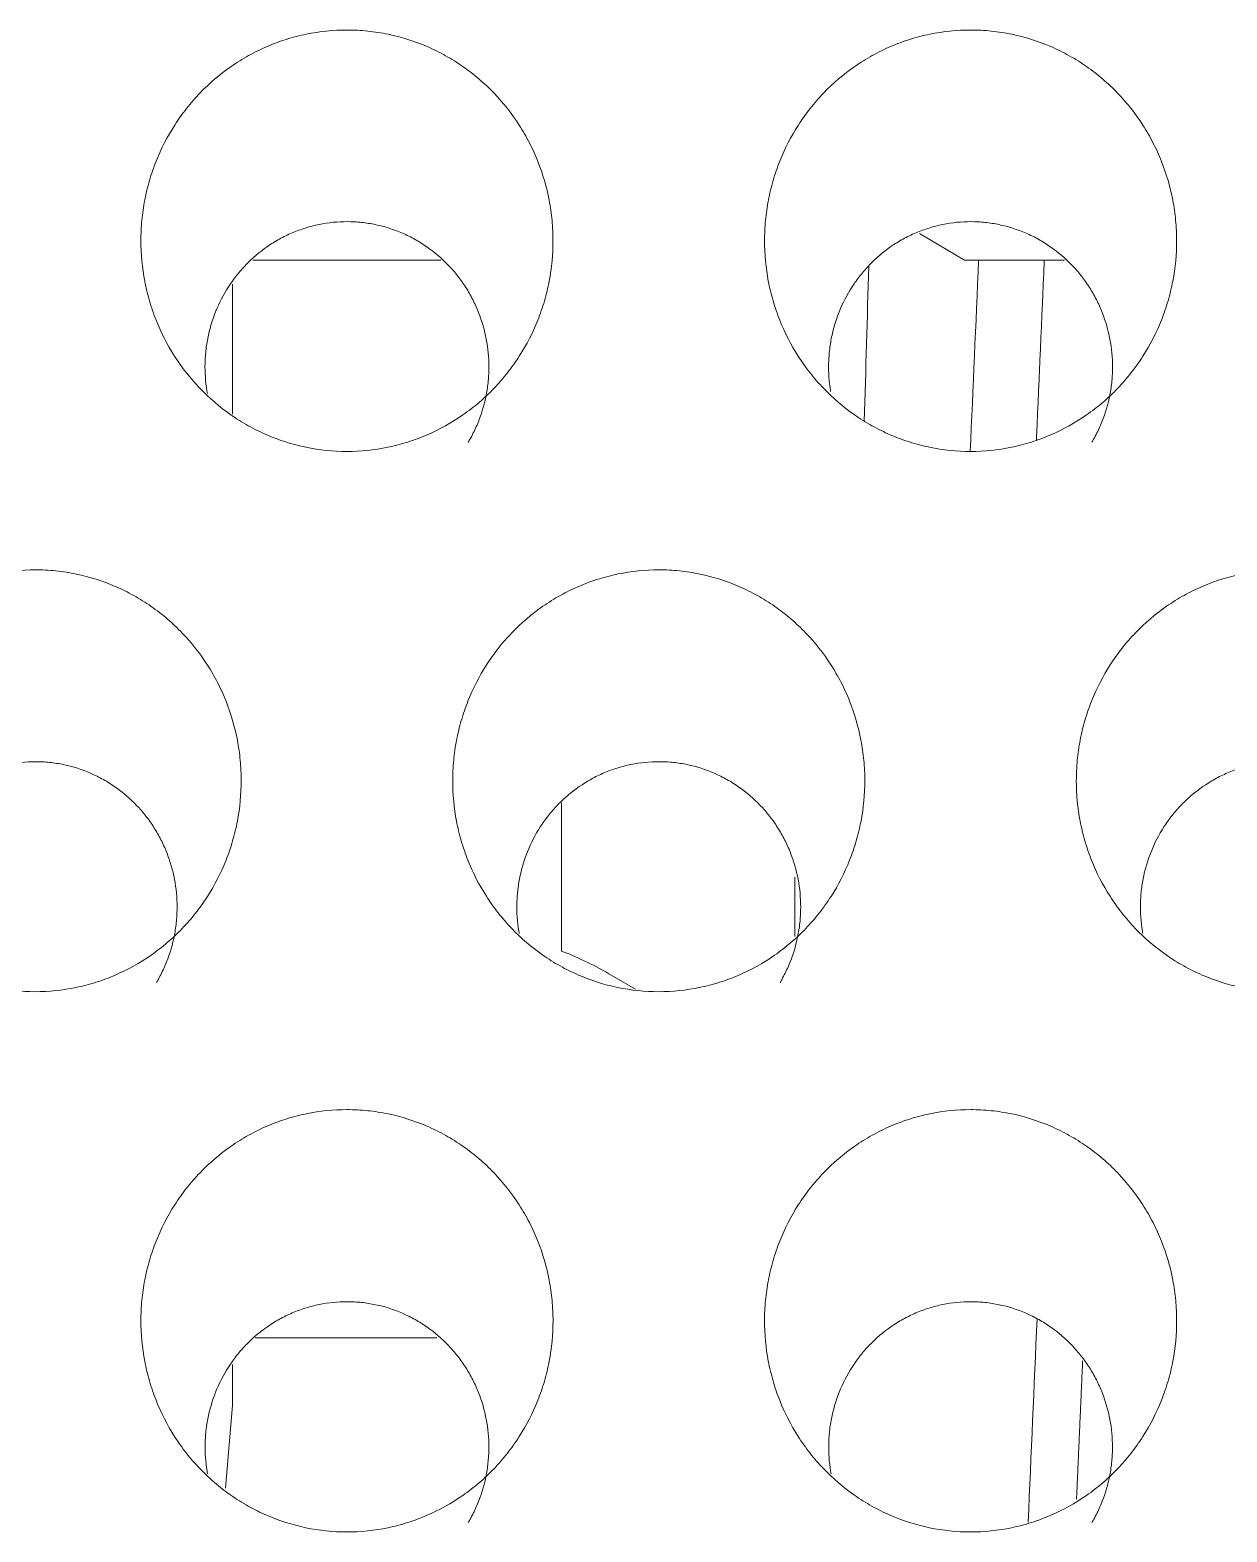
# Model space of a CAD drawing. Header units: inches. Extents: x 3778 to 56227, y -16914 to 35091.
# Drawn here: x 42622.77 to 42628.5, y -12648.33 to -12641.14 of the extents above; entities that cross this region are included whole.
import ezdxf

# ---------------------------------------------------------------- set-up
doc = ezdxf.new("R2010")
doc.units = ezdxf.units.IN
doc.header["$LTSCALE"] = 100
doc.header["$MEASUREMENT"] = 0
doc.layers.add('2-con', color=2, linetype='Continuous')
doc.layers.add('mark-B', color=2, linetype='Continuous', lineweight=20)

# ---------------------------------------------------------------- blocks, each defined once
blk = doc.blocks.new('무풍1WAY 대형')
at = {"layer": 'mark-B'}
for p, q in [((60.3446, -430.83), (60.312, -431.2268)), ((60.312, -431.2268), (60.312, -431.4234)), ((59.3325, -431.5502), (60.2033, -431.5502)), ((58.3808, -433.2204), (58.5088, -433.2948)), ((58.7357, -434.113), (58.7357, -433.4028)), ((57.6183, -433.4731), (57.6183, -433.7568)), ((60.312, -435.9758), (60.312, -436.5975)), ((56.8045, -436.7121), (57.0204, -436.8412))]:
    blk.add_line(p, q, dxfattribs=at)
blk.add_ellipse((58.4827, -433.0697), major_axis=(0.4878, -0.3363), ratio=0.297438, start_param=4.967003, end_param=5.447483, dxfattribs=at)
for points, knots in [([(56.7758, -430.621), (56.7094, -430.621), (56.6441, -430.6278), (56.5478, -430.6478), (56.5161, -430.6561), (56.4688, -430.671), (56.4531, -430.6764), (56.4221, -430.688), (56.4068, -430.6942), (56.3315, -430.7268), (56.2744, -430.7587), (56.1936, -430.815), (56.1674, -430.8354), (56.1175, -430.8781), (56.0701, -430.923), (56.0274, -430.9722), (55.9971, -431.0107), (55.9874, -431.0238), (55.9684, -431.0505), (55.9592, -431.0641), (55.9149, -431.1333), (55.8854, -431.1912), (55.8494, -431.2817), (55.8389, -431.3125), (55.8252, -431.3595), (55.821, -431.3754), (55.8134, -431.4073), (55.8099, -431.4232), (55.7947, -431.5031), (55.7887, -431.5675), (55.7887, -431.6487), (55.7891, -431.6649), (55.7906, -431.6975), (55.7917, -431.7139), (55.7964, -431.7628), (55.801, -431.795), (55.8192, -431.8905), (55.8372, -431.9527), (55.8733, -432.0436), (55.8869, -432.0737), (55.9167, -432.1318), (55.9329, -432.16), (55.9854, -432.2419), (56.0255, -432.2932), (56.0825, -432.3527), (56.0942, -432.3643), (56.118, -432.3868), (56.1545, -432.4197), (56.2189, -432.4696), (56.2743, -432.5043), (56.3173, -432.5283), (56.3318, -432.536), (56.3615, -432.5506), (56.3765, -432.5576), (56.4522, -432.5903), (56.5145, -432.6101), (56.6109, -432.6302), (56.6434, -432.6353), (56.7095, -432.6421), (56.7425, -432.6438), (56.841, -432.6439), (56.9062, -432.6373), (56.9871, -432.6206), (57.0033, -432.6168), (57.0353, -432.6084), (57.0829, -432.5947), (57.1596, -432.5661), (57.2184, -432.5372), (57.2758, -432.5052), (57.304, -432.4876), (57.3849, -432.4312), (57.4345, -432.3888), (57.491, -432.3299), (57.5021, -432.3178), (57.5236, -432.293), (57.5341, -432.2803), (57.5646, -432.2416), (57.5836, -432.2149), (57.6362, -432.1328), (57.6659, -432.075), (57.6961, -431.9989), (57.7018, -431.9835), (57.7124, -431.9525), (57.7272, -431.9059), (57.7461, -431.8271), (57.7553, -431.7629), (57.7599, -431.7144), (57.761, -431.6982), (57.7626, -431.6655), (57.763, -431.6491), (57.763, -431.5674), (57.7569, -431.5029), (57.7387, -431.4075), (57.7312, -431.3759), (57.7176, -431.3288), (57.7126, -431.3132), (57.702, -431.2821), (57.6963, -431.2668), (57.6663, -431.1911), (57.6368, -431.1334), (57.5842, -431.0511), (57.5653, -431.0245), (57.5246, -430.9726), (57.5032, -430.9479), (57.4355, -430.8772), (57.3862, -430.8347), (57.3189, -430.7877), (57.3052, -430.7786), (57.2772, -430.761), (57.263, -430.7526), (57.2199, -430.7285), (57.1905, -430.714), (57.1006, -430.675), (57.0381, -430.655), (56.9081, -430.6278), (56.8423, -430.621), (56.7758, -430.621)], [0, 0, 0, 0, 0.03125, 0.03125, 0.046875, 0.046875, 0.054687, 0.054687, 0.0625, 0.0625, 0.09375, 0.09375, 0.109375, 0.109375, 0.125, 0.140625, 0.140625, 0.148437, 0.148437, 0.15625, 0.15625, 0.1875, 0.1875, 0.203125, 0.203125, 0.210937, 0.210937, 0.21875, 0.21875, 0.25, 0.25, 0.257812, 0.257812, 0.265625, 0.265625, 0.28125, 0.28125, 0.3125, 0.3125, 0.328125, 0.328125, 0.34375, 0.34375, 0.375, 0.375, 0.382812, 0.382812, 0.390625, 0.40625, 0.421875, 0.421875, 0.429687, 0.429687, 0.4375, 0.4375, 0.46875, 0.46875, 0.484375, 0.484375, 0.5, 0.5, 0.53125, 0.53125, 0.539062, 0.539062, 0.546875, 0.5625, 0.578125, 0.578125, 0.59375, 0.59375, 0.625, 0.625, 0.632812, 0.632812, 0.640625, 0.640625, 0.65625, 0.65625, 0.6875, 0.6875, 0.695312, 0.695312, 0.703125, 0.71875, 0.734375, 0.734375, 0.742187, 0.742187, 0.75, 0.75, 0.78125, 0.78125, 0.796875, 0.796875, 0.804688, 0.804688, 0.8125, 0.8125, 0.84375, 0.84375, 0.859375, 0.859375, 0.875, 0.875, 0.90625, 0.90625, 0.914063, 0.914063, 0.921875, 0.921875, 0.9375, 0.9375, 0.96875, 0.96875, 1, 1, 1, 1]), ([(59.7634, -430.621), (59.6969, -430.621), (59.6316, -430.6278), (59.5354, -430.6478), (59.5036, -430.6561), (59.4563, -430.671), (59.4406, -430.6764), (59.4097, -430.688), (59.3944, -430.6942), (59.319, -430.7268), (59.262, -430.7587), (59.1812, -430.815), (59.1549, -430.8354), (59.1051, -430.8781), (59.0576, -430.923), (59.0149, -430.9722), (58.9847, -431.0107), (58.9749, -431.0238), (58.9559, -431.0505), (58.9467, -431.0641), (58.9024, -431.1333), (58.8729, -431.1912), (58.837, -431.2817), (58.8264, -431.3125), (58.8128, -431.3595), (58.8085, -431.3754), (58.8009, -431.4073), (58.7975, -431.4232), (58.7823, -431.5031), (58.7762, -431.5675), (58.7762, -431.6487), (58.7766, -431.6649), (58.7781, -431.6975), (58.7793, -431.7139), (58.7839, -431.7628), (58.7885, -431.795), (58.8068, -431.8905), (58.8248, -431.9527), (58.8609, -432.0436), (58.8745, -432.0737), (58.9043, -432.1318), (58.9205, -432.16), (58.9729, -432.2419), (59.0131, -432.2932), (59.07, -432.3527), (59.0817, -432.3643), (59.1056, -432.3868), (59.1421, -432.4197), (59.2065, -432.4696), (59.2618, -432.5043), (59.3048, -432.5283), (59.3194, -432.536), (59.349, -432.5506), (59.3641, -432.5576), (59.4397, -432.5903), (59.5021, -432.6101), (59.5984, -432.6302), (59.631, -432.6353), (59.6971, -432.6421), (59.73, -432.6438), (59.8285, -432.6439), (59.8937, -432.6373), (59.9747, -432.6206), (59.9909, -432.6168), (60.0229, -432.6084), (60.0704, -432.5947), (60.1471, -432.5661), (60.2059, -432.5372), (60.2634, -432.5052), (60.2916, -432.4876), (60.3725, -432.4312), (60.422, -432.3888), (60.4786, -432.3299), (60.4896, -432.3178), (60.5112, -432.293), (60.5217, -432.2803), (60.5522, -432.2416), (60.5711, -432.2149), (60.6238, -432.1328), (60.6534, -432.075), (60.6837, -431.9989), (60.6894, -431.9835), (60.7, -431.9525), (60.7148, -431.9059), (60.7337, -431.8271), (60.7428, -431.7629), (60.7474, -431.7144), (60.7486, -431.6982), (60.7501, -431.6655), (60.7505, -431.6491), (60.7505, -431.5674), (60.7444, -431.5029), (60.7263, -431.4075), (60.7187, -431.3759), (60.7051, -431.3288), (60.7002, -431.3132), (60.6895, -431.2821), (60.6839, -431.2668), (60.6538, -431.1911), (60.6243, -431.1334), (60.5718, -431.0511), (60.5529, -431.0245), (60.5122, -430.9726), (60.4907, -430.9479), (60.4231, -430.8772), (60.3737, -430.8347), (60.3065, -430.7877), (60.2928, -430.7786), (60.2647, -430.761), (60.2505, -430.7526), (60.2074, -430.7285), (60.1781, -430.714), (60.0881, -430.675), (60.0256, -430.655), (59.8956, -430.6278), (59.8298, -430.621), (59.7634, -430.621)], [0, 0, 0, 0, 0.03125, 0.03125, 0.046875, 0.046875, 0.054687, 0.054687, 0.0625, 0.0625, 0.09375, 0.09375, 0.109375, 0.109375, 0.125, 0.140625, 0.140625, 0.148437, 0.148437, 0.15625, 0.15625, 0.1875, 0.1875, 0.203125, 0.203125, 0.210937, 0.210937, 0.21875, 0.21875, 0.25, 0.25, 0.257812, 0.257812, 0.265625, 0.265625, 0.28125, 0.28125, 0.3125, 0.3125, 0.328125, 0.328125, 0.34375, 0.34375, 0.375, 0.375, 0.382812, 0.382812, 0.390625, 0.40625, 0.421875, 0.421875, 0.429687, 0.429687, 0.4375, 0.4375, 0.46875, 0.46875, 0.484375, 0.484375, 0.5, 0.5, 0.53125, 0.53125, 0.539062, 0.539062, 0.546875, 0.5625, 0.578125, 0.578125, 0.59375, 0.59375, 0.625, 0.625, 0.632812, 0.632812, 0.640625, 0.640625, 0.65625, 0.65625, 0.6875, 0.6875, 0.695312, 0.695312, 0.703125, 0.71875, 0.734375, 0.734375, 0.742187, 0.742187, 0.75, 0.75, 0.78125, 0.78125, 0.796875, 0.796875, 0.804687, 0.804687, 0.8125, 0.8125, 0.84375, 0.84375, 0.859375, 0.859375, 0.875, 0.875, 0.90625, 0.90625, 0.914062, 0.914062, 0.921875, 0.921875, 0.9375, 0.9375, 0.96875, 0.96875, 1, 1, 1, 1]), ([(56.1952, -430.6651), (56.1908, -430.6725), (56.1866, -430.68), (56.1716, -430.7075), (56.1618, -430.7278), (56.1354, -430.7896), (56.1219, -430.8321), (56.1076, -430.898), (56.1038, -430.9204), (56.0985, -430.9651), (56.0968, -430.9876), (56.0963, -431.0102)], [0, 0, 0, 0, 0.071147, 0.071147, 0.256917, 0.256917, 0.628459, 0.628459, 0.814229, 0.814229, 1, 1, 1, 1]), ([(59.1828, -430.6651), (59.1784, -430.6725), (59.1741, -430.68), (59.1591, -430.7075), (59.1493, -430.7278), (59.123, -430.7896), (59.1094, -430.8321), (59.0951, -430.898), (59.0913, -430.9204), (59.086, -430.9651), (59.0844, -430.9876), (59.0838, -431.0102)], [0, 0, 0, 0, 0.071147, 0.071147, 0.256917, 0.256917, 0.628459, 0.628459, 0.814229, 0.814229, 1, 1, 1, 1]), ([(56.0963, -431.0102), (56.0952, -431.0554), (56.1016, -431.1442), (56.1241, -431.2303), (56.1435, -431.2831), (56.1476, -431.2937), (56.1564, -431.3144), (56.1703, -431.3452), (56.1968, -431.3943), (56.2217, -431.4315), (56.2418, -431.4585), (56.2487, -431.4674), (56.2631, -431.4848), (56.2705, -431.4934), (56.3086, -431.5354), (56.3419, -431.5655), (56.3961, -431.6055), (56.4148, -431.618), (56.4538, -431.6412), (56.474, -431.6519), (56.5356, -431.6806), (56.5781, -431.6954), (56.6332, -431.7085), (56.6443, -431.7108), (56.6666, -431.7149), (56.678, -431.7167), (56.7119, -431.7212), (56.7345, -431.723), (56.8022, -431.7249), (56.8473, -431.7216), (56.9035, -431.7116), (56.9147, -431.7093), (56.9369, -431.7042), (56.9698, -431.6956), (57.0231, -431.6774), (57.0642, -431.6585), (57.0944, -431.6428), (57.1044, -431.6372), (57.124, -431.6257), (57.1336, -431.6197), (57.1808, -431.5887), (57.2157, -431.5604), (57.2558, -431.5207), (57.2637, -431.5126), (57.279, -431.4959), (57.2865, -431.4873), (57.3081, -431.4612), (57.3216, -431.4432), (57.3593, -431.3876), (57.3808, -431.3483), (57.4163, -431.2651), (57.4299, -431.2224), (57.4441, -431.157), (57.4478, -431.1349), (57.4532, -431.0904), (57.4548, -431.0678), (57.4565, -431.0004), (57.4534, -430.956), (57.4455, -430.9078), (57.4448, -430.9036), (57.444, -430.8995)], [0, 0, 0, 0, 0.0585, 0.117, 0.117, 0.131625, 0.131625, 0.14625, 0.1755, 0.20475, 0.20475, 0.219375, 0.219375, 0.234, 0.234, 0.2925, 0.2925, 0.32175, 0.32175, 0.351, 0.351, 0.409501, 0.409501, 0.424126, 0.424126, 0.438751, 0.438751, 0.468001, 0.468001, 0.526501, 0.526501, 0.541126, 0.541126, 0.555751, 0.585001, 0.614251, 0.614251, 0.628876, 0.628876, 0.643501, 0.643501, 0.702001, 0.702001, 0.716626, 0.716626, 0.731251, 0.731251, 0.760501, 0.760501, 0.819001, 0.819001, 0.877501, 0.877501, 0.906751, 0.906751, 0.936001, 0.936001, 0.994501, 0.994501, 1, 1, 1, 1]), ([(59.0838, -431.0102), (59.0828, -431.0554), (59.0891, -431.1442), (59.1116, -431.2303), (59.131, -431.2831), (59.1352, -431.2937), (59.1439, -431.3144), (59.1578, -431.3452), (59.1844, -431.3943), (59.2093, -431.4315), (59.2294, -431.4585), (59.2363, -431.4674), (59.2506, -431.4848), (59.2581, -431.4934), (59.2962, -431.5354), (59.3295, -431.5655), (59.3836, -431.6055), (59.4024, -431.618), (59.4413, -431.6412), (59.4616, -431.6519), (59.5232, -431.6806), (59.5657, -431.6954), (59.6207, -431.7085), (59.6318, -431.7108), (59.6542, -431.7149), (59.6655, -431.7167), (59.6994, -431.7212), (59.722, -431.723), (59.7898, -431.7249), (59.8348, -431.7216), (59.8911, -431.7116), (59.9023, -431.7093), (59.9244, -431.7042), (59.9573, -431.6956), (60.0107, -431.6774), (60.0517, -431.6585), (60.0819, -431.6428), (60.0919, -431.6372), (60.1115, -431.6257), (60.1212, -431.6197), (60.1684, -431.5887), (60.2033, -431.5604), (60.2434, -431.5207), (60.2512, -431.5126), (60.2665, -431.4959), (60.274, -431.4873), (60.2956, -431.4612), (60.3091, -431.4432), (60.3468, -431.3876), (60.3683, -431.3483), (60.4039, -431.2651), (60.4174, -431.2224), (60.4316, -431.157), (60.4353, -431.1349), (60.4407, -431.0904), (60.4423, -431.0678), (60.444, -431.0004), (60.441, -430.956), (60.433, -430.9078), (60.4323, -430.9036), (60.4316, -430.8995)], [0, 0, 0, 0, 0.0585, 0.117, 0.117, 0.131625, 0.131625, 0.14625, 0.1755, 0.20475, 0.20475, 0.219375, 0.219375, 0.234, 0.234, 0.2925, 0.2925, 0.32175, 0.32175, 0.351, 0.351, 0.409501, 0.409501, 0.424126, 0.424126, 0.438751, 0.438751, 0.468001, 0.468001, 0.526501, 0.526501, 0.541126, 0.541126, 0.555751, 0.585001, 0.614251, 0.614251, 0.628876, 0.628876, 0.643501, 0.643501, 0.702001, 0.702001, 0.716626, 0.716626, 0.731251, 0.731251, 0.760501, 0.760501, 0.819001, 0.819001, 0.877501, 0.877501, 0.906751, 0.906751, 0.936001, 0.936001, 0.994501, 0.994501, 1, 1, 1, 1]), ([(55.2821, -433.2088), (55.2156, -433.2088), (55.1504, -433.2156), (55.0542, -433.2355), (55.0224, -433.2438), (54.9751, -433.2587), (54.9594, -433.2641), (54.9285, -433.2757), (54.9132, -433.2818), (54.8378, -433.3144), (54.7808, -433.3462), (54.7, -433.4025), (54.6737, -433.4228), (54.6239, -433.4655), (54.5765, -433.5104), (54.5338, -433.5595), (54.5035, -433.5979), (54.4937, -433.611), (54.4747, -433.6377), (54.4655, -433.6513), (54.4212, -433.7204), (54.3917, -433.7783), (54.3557, -433.8687), (54.3452, -433.8994), (54.3315, -433.9465), (54.3273, -433.9623), (54.3196, -433.9941), (54.3162, -434.0101), (54.301, -434.0899), (54.2949, -434.1543), (54.2949, -434.2354), (54.2953, -434.2516), (54.2968, -434.2842), (54.298, -434.3005), (54.3026, -434.3494), (54.3072, -434.3816), (54.3255, -434.477), (54.3435, -434.5391), (54.3796, -434.63), (54.3932, -434.6601), (54.423, -434.7181), (54.4392, -434.7463), (54.4917, -434.8281), (54.5319, -434.8793), (54.5888, -434.9387), (54.6006, -434.9503), (54.6244, -434.9729), (54.6609, -435.0057), (54.7253, -435.0555), (54.7807, -435.0901), (54.8236, -435.1141), (54.8382, -435.1218), (54.8679, -435.1364), (54.8829, -435.1434), (54.9585, -435.1761), (55.0209, -435.1958), (55.1171, -435.2159), (55.1497, -435.2209), (55.2158, -435.2278), (55.2487, -435.2295), (55.3472, -435.2295), (55.4123, -435.2229), (55.4933, -435.2062), (55.5095, -435.2025), (55.5415, -435.1941), (55.589, -435.1805), (55.6657, -435.1519), (55.7244, -435.123), (55.7819, -435.0911), (55.8101, -435.0735), (55.891, -435.0172), (55.9405, -434.9748), (55.9971, -434.916), (56.0082, -434.9039), (56.0297, -434.8792), (56.0402, -434.8665), (56.0708, -434.8278), (56.0897, -434.8012), (56.1423, -434.7191), (56.172, -434.6613), (56.2023, -434.5853), (56.208, -434.5699), (56.2186, -434.539), (56.2334, -434.4924), (56.2523, -434.4136), (56.2615, -434.3496), (56.2661, -434.3011), (56.2672, -434.2848), (56.2688, -434.2522), (56.2692, -434.2358), (56.2692, -434.1541), (56.2631, -434.0897), (56.2449, -433.9944), (56.2374, -433.9628), (56.2237, -433.9158), (56.2188, -433.9001), (56.2081, -433.8691), (56.2025, -433.8538), (56.1724, -433.7782), (56.1429, -433.7205), (56.0903, -433.6384), (56.0714, -433.6117), (56.0307, -433.5599), (56.0092, -433.5352), (55.9416, -433.4646), (55.8922, -433.4222), (55.825, -433.3752), (55.8113, -433.3661), (55.7833, -433.3486), (55.769, -433.3402), (55.726, -433.3161), (55.6966, -433.3016), (55.6067, -433.2627), (55.5442, -433.2427), (55.4142, -433.2156), (55.3485, -433.2088), (55.2821, -433.2088)], [0, 0, 0, 0, 0.03125, 0.03125, 0.046875, 0.046875, 0.054688, 0.054688, 0.0625, 0.0625, 0.09375, 0.09375, 0.109375, 0.109375, 0.125, 0.140625, 0.140625, 0.148438, 0.148438, 0.15625, 0.15625, 0.1875, 0.1875, 0.203125, 0.203125, 0.210938, 0.210938, 0.21875, 0.21875, 0.25, 0.25, 0.257813, 0.257813, 0.265625, 0.265625, 0.28125, 0.28125, 0.3125, 0.3125, 0.328125, 0.328125, 0.34375, 0.34375, 0.375, 0.375, 0.382813, 0.382813, 0.390625, 0.40625, 0.421875, 0.421875, 0.429688, 0.429688, 0.4375, 0.4375, 0.46875, 0.46875, 0.484375, 0.484375, 0.5, 0.5, 0.53125, 0.53125, 0.539063, 0.539063, 0.546875, 0.5625, 0.578125, 0.578125, 0.59375, 0.59375, 0.625, 0.625, 0.632813, 0.632813, 0.640625, 0.640625, 0.65625, 0.65625, 0.6875, 0.6875, 0.695313, 0.695313, 0.703125, 0.71875, 0.734375, 0.734375, 0.742188, 0.742188, 0.75, 0.75, 0.78125, 0.78125, 0.796875, 0.796875, 0.804688, 0.804688, 0.8125, 0.8125, 0.84375, 0.84375, 0.859375, 0.859375, 0.875, 0.875, 0.90625, 0.90625, 0.914063, 0.914063, 0.921875, 0.921875, 0.9375, 0.9375, 0.96875, 0.96875, 1, 1, 1, 1]), ([(58.2696, -433.2088), (58.2032, -433.2088), (58.1379, -433.2156), (58.0417, -433.2355), (58.0099, -433.2438), (57.9627, -433.2587), (57.947, -433.2641), (57.916, -433.2757), (57.9007, -433.2818), (57.8254, -433.3144), (57.7683, -433.3462), (57.6875, -433.4025), (57.6613, -433.4228), (57.6114, -433.4655), (57.564, -433.5104), (57.5213, -433.5595), (57.491, -433.5979), (57.4813, -433.611), (57.4623, -433.6377), (57.453, -433.6513), (57.4088, -433.7204), (57.3792, -433.7783), (57.3433, -433.8687), (57.3327, -433.8994), (57.319, -433.9465), (57.3148, -433.9623), (57.3072, -433.9941), (57.3038, -434.0101), (57.2886, -434.0899), (57.2825, -434.1543), (57.2825, -434.2354), (57.2829, -434.2516), (57.2844, -434.2842), (57.2855, -434.3005), (57.2902, -434.3494), (57.2948, -434.3816), (57.313, -434.477), (57.3311, -434.5391), (57.3672, -434.63), (57.3808, -434.6601), (57.4106, -434.7181), (57.4268, -434.7463), (57.4793, -434.8281), (57.5194, -434.8793), (57.5764, -434.9387), (57.5881, -434.9503), (57.612, -434.9729), (57.6484, -435.0057), (57.7129, -435.0555), (57.7682, -435.0901), (57.8112, -435.1141), (57.8258, -435.1218), (57.8554, -435.1364), (57.8704, -435.1434), (57.9461, -435.1761), (58.0084, -435.1958), (58.1047, -435.2159), (58.1373, -435.2209), (58.2033, -435.2278), (58.2363, -435.2295), (58.3347, -435.2295), (58.3999, -435.2229), (58.4808, -435.2062), (58.497, -435.2025), (58.529, -435.1941), (58.5765, -435.1805), (58.6532, -435.1519), (58.712, -435.123), (58.7694, -435.0911), (58.7976, -435.0735), (58.8786, -435.0172), (58.9281, -434.9748), (58.9847, -434.916), (58.9957, -434.9039), (59.0173, -434.8792), (59.0278, -434.8665), (59.0583, -434.8278), (59.0772, -434.8012), (59.1299, -434.7191), (59.1596, -434.6613), (59.1898, -434.5853), (59.1955, -434.5699), (59.2062, -434.539), (59.2209, -434.4924), (59.2399, -434.4136), (59.249, -434.3496), (59.2536, -434.3011), (59.2548, -434.2848), (59.2563, -434.2522), (59.2567, -434.2358), (59.2567, -434.1541), (59.2506, -434.0897), (59.2325, -433.9944), (59.2249, -433.9628), (59.2113, -433.9158), (59.2063, -433.9001), (59.1957, -433.8691), (59.19, -433.8538), (59.16, -433.7782), (59.1304, -433.7205), (59.0779, -433.6384), (59.059, -433.6117), (59.0183, -433.5599), (58.9968, -433.5352), (58.9292, -433.4646), (58.8798, -433.4222), (58.8126, -433.3752), (58.7988, -433.3661), (58.7708, -433.3486), (58.7566, -433.3402), (58.7135, -433.3161), (58.6842, -433.3016), (58.5942, -433.2627), (58.5318, -433.2427), (58.4018, -433.2156), (58.336, -433.2088), (58.2696, -433.2088)], [0, 0, 0, 0, 0.03125, 0.03125, 0.046875, 0.046875, 0.054688, 0.054688, 0.0625, 0.0625, 0.09375, 0.09375, 0.109375, 0.109375, 0.125, 0.140625, 0.140625, 0.148438, 0.148438, 0.15625, 0.15625, 0.1875, 0.1875, 0.203125, 0.203125, 0.210938, 0.210938, 0.21875, 0.21875, 0.25, 0.25, 0.257813, 0.257813, 0.265625, 0.265625, 0.28125, 0.28125, 0.3125, 0.3125, 0.328125, 0.328125, 0.34375, 0.34375, 0.375, 0.375, 0.382813, 0.382813, 0.390625, 0.40625, 0.421875, 0.421875, 0.429688, 0.429688, 0.4375, 0.4375, 0.46875, 0.46875, 0.484375, 0.484375, 0.5, 0.5, 0.53125, 0.53125, 0.539063, 0.539063, 0.546875, 0.5625, 0.578125, 0.578125, 0.59375, 0.59375, 0.625, 0.625, 0.632813, 0.632813, 0.640625, 0.640625, 0.65625, 0.65625, 0.6875, 0.6875, 0.695313, 0.695313, 0.703125, 0.71875, 0.734375, 0.734375, 0.742188, 0.742188, 0.75, 0.75, 0.78125, 0.78125, 0.796875, 0.796875, 0.804688, 0.804688, 0.8125, 0.8125, 0.84375, 0.84375, 0.859375, 0.859375, 0.875, 0.875, 0.90625, 0.90625, 0.914063, 0.914063, 0.921875, 0.921875, 0.9375, 0.9375, 0.96875, 0.96875, 1, 1, 1, 1]), ([(61.2572, -433.2088), (61.1907, -433.2088), (61.1255, -433.2156), (61.0292, -433.2355), (60.9975, -433.2438), (60.9502, -433.2587), (60.9345, -433.2641), (60.9035, -433.2757), (60.8883, -433.2818), (60.8129, -433.3144), (60.7559, -433.3462), (60.6751, -433.4025), (60.6488, -433.4228), (60.599, -433.4655), (60.5516, -433.5104), (60.5089, -433.5595), (60.4786, -433.5979), (60.4688, -433.611), (60.4498, -433.6377), (60.4406, -433.6513), (60.3963, -433.7204), (60.3668, -433.7783), (60.3308, -433.8687), (60.3203, -433.8994), (60.3066, -433.9465), (60.3024, -433.9623), (60.2947, -433.9941), (60.2913, -434.0101), (60.2761, -434.0899), (60.27, -434.1543), (60.27, -434.2354), (60.2704, -434.2516), (60.2719, -434.2842), (60.2731, -434.3005), (60.2777, -434.3494), (60.2823, -434.3816), (60.3006, -434.477), (60.3186, -434.5391), (60.3547, -434.63), (60.3683, -434.6601), (60.3981, -434.7181), (60.4143, -434.7463), (60.4668, -434.8281), (60.507, -434.8793), (60.5639, -434.9387), (60.5757, -434.9503), (60.5995, -434.9729), (60.636, -435.0057), (60.7004, -435.0555), (60.7557, -435.0901), (60.7987, -435.1141), (60.8133, -435.1218), (60.8429, -435.1364), (60.858, -435.1434), (60.9336, -435.1761), (60.996, -435.1958), (61.0922, -435.2159), (61.1248, -435.2209), (61.1909, -435.2278), (61.2238, -435.2295), (61.3223, -435.2295), (61.3874, -435.2229), (61.4684, -435.2062), (61.4846, -435.2025), (61.5166, -435.1941), (61.5641, -435.1805), (61.6408, -435.1519), (61.6995, -435.123), (61.757, -435.0911), (61.7852, -435.0735), (61.8661, -435.0172), (61.9156, -434.9748), (61.9722, -434.916), (61.9833, -434.9039), (62.0048, -434.8792), (62.0153, -434.8665), (62.0458, -434.8278), (62.0648, -434.8012), (62.1174, -434.7191), (62.1471, -434.6613), (62.1774, -434.5853), (62.1831, -434.5699), (62.1937, -434.539), (62.2085, -434.4924), (62.2274, -434.4136), (62.2366, -434.3496), (62.2412, -434.3011), (62.2423, -434.2848), (62.2439, -434.2522), (62.2443, -434.2358), (62.2443, -434.1541), (62.2382, -434.0897), (62.22, -433.9944), (62.2125, -433.9628), (62.1988, -433.9158), (62.1939, -433.9001), (62.1832, -433.8691), (62.1776, -433.8538), (62.1475, -433.7782), (62.118, -433.7205), (62.0654, -433.6384), (62.0465, -433.6117), (62.0058, -433.5599), (61.9843, -433.5352), (61.9167, -433.4646), (61.8673, -433.4222), (61.8001, -433.3752), (61.7864, -433.3661), (61.7584, -433.3486), (61.7441, -433.3402), (61.7011, -433.3161), (61.6717, -433.3016), (61.5818, -433.2627), (61.5193, -433.2427), (61.3893, -433.2156), (61.3236, -433.2088), (61.2572, -433.2088)], [0, 0, 0, 0, 0.03125, 0.03125, 0.046875, 0.046875, 0.054688, 0.054688, 0.0625, 0.0625, 0.09375, 0.09375, 0.109375, 0.109375, 0.125, 0.140625, 0.140625, 0.148438, 0.148438, 0.15625, 0.15625, 0.1875, 0.1875, 0.203125, 0.203125, 0.210938, 0.210938, 0.21875, 0.21875, 0.25, 0.25, 0.257813, 0.257813, 0.265625, 0.265625, 0.28125, 0.28125, 0.3125, 0.3125, 0.328125, 0.328125, 0.34375, 0.34375, 0.375, 0.375, 0.382813, 0.382813, 0.390625, 0.40625, 0.421875, 0.421875, 0.429688, 0.429688, 0.4375, 0.4375, 0.46875, 0.46875, 0.484375, 0.484375, 0.5, 0.5, 0.53125, 0.53125, 0.539063, 0.539063, 0.546875, 0.5625, 0.578125, 0.578125, 0.59375, 0.59375, 0.625, 0.625, 0.632813, 0.632813, 0.640625, 0.640625, 0.65625, 0.65625, 0.6875, 0.6875, 0.695313, 0.695313, 0.703125, 0.71875, 0.734375, 0.734375, 0.742188, 0.742188, 0.75, 0.75, 0.78125, 0.78125, 0.796875, 0.796875, 0.804688, 0.804688, 0.8125, 0.8125, 0.84375, 0.84375, 0.859375, 0.859375, 0.875, 0.875, 0.90625, 0.90625, 0.914063, 0.914063, 0.921875, 0.921875, 0.9375, 0.9375, 0.96875, 0.96875, 1, 1, 1, 1]), ([(57.6887, -433.2529), (57.6844, -433.2602), (57.6802, -433.2676), (57.6652, -433.2949), (57.6554, -433.3152), (57.6291, -433.3769), (57.6155, -433.4195), (57.6012, -433.4853), (57.5974, -433.5077), (57.5921, -433.5524), (57.5904, -433.5749), (57.5899, -433.5975)], [0, 0, 0, 0, 0.069944, 0.069944, 0.255955, 0.255955, 0.627978, 0.627978, 0.813989, 0.813989, 1, 1, 1, 1]), ([(60.6763, -433.2529), (60.6719, -433.2602), (60.6677, -433.2676), (60.6528, -433.2949), (60.643, -433.3152), (60.6166, -433.3769), (60.603, -433.4195), (60.5887, -433.4853), (60.585, -433.5077), (60.5796, -433.5524), (60.578, -433.5749), (60.5774, -433.5975)], [0, 0, 0, 0, 0.069944, 0.069944, 0.255955, 0.255955, 0.627978, 0.627978, 0.813989, 0.813989, 1, 1, 1, 1]), ([(54.6024, -433.5975), (54.6013, -433.6426), (54.6076, -433.7314), (54.6301, -433.8174), (54.6495, -433.8702), (54.6537, -433.8808), (54.6625, -433.9015), (54.6764, -433.9323), (54.7029, -433.9814), (54.7279, -434.0185), (54.748, -434.0455), (54.7549, -434.0543), (54.7692, -434.0718), (54.7767, -434.0804), (54.8148, -434.1223), (54.8481, -434.1524), (54.9023, -434.1924), (54.921, -434.2049), (54.96, -434.228), (54.9802, -434.2387), (55.0418, -434.2674), (55.0843, -434.2821), (55.1394, -434.2952), (55.1505, -434.2976), (55.1728, -434.3017), (55.1842, -434.3035), (55.2181, -434.3079), (55.2407, -434.3097), (55.3084, -434.3116), (55.3535, -434.3083), (55.4097, -434.2983), (55.4209, -434.2961), (55.443, -434.2909), (55.476, -434.2824), (55.5293, -434.2642), (55.5704, -434.2454), (55.6006, -434.2297), (55.6106, -434.2241), (55.6302, -434.2126), (55.6398, -434.2066), (55.687, -434.1756), (55.7219, -434.1473), (55.7621, -434.1077), (55.7699, -434.0996), (55.7852, -434.0829), (55.7927, -434.0743), (55.8144, -434.0483), (55.8279, -434.0303), (55.8656, -433.9747), (55.8871, -433.9354), (55.9227, -433.8523), (55.9362, -433.8096), (55.9505, -433.7442), (55.9542, -433.7222), (55.9595, -433.6777), (55.9612, -433.6551), (55.9629, -433.5878), (55.9598, -433.5433), (55.9519, -433.4952), (55.9512, -433.4912), (55.9505, -433.4871)], [0, 0, 0, 0, 0.058507, 0.117014, 0.117014, 0.131641, 0.131641, 0.146267, 0.175521, 0.204774, 0.204774, 0.219401, 0.219401, 0.234028, 0.234028, 0.292535, 0.292535, 0.321788, 0.321788, 0.351042, 0.351042, 0.409548, 0.409548, 0.424175, 0.424175, 0.438802, 0.438802, 0.468055, 0.468055, 0.526562, 0.526562, 0.541189, 0.541189, 0.555816, 0.585069, 0.614323, 0.614323, 0.628949, 0.628949, 0.643576, 0.643576, 0.702083, 0.702083, 0.71671, 0.71671, 0.731336, 0.731336, 0.76059, 0.76059, 0.819097, 0.819097, 0.877604, 0.877604, 0.906857, 0.906857, 0.936111, 0.936111, 0.994618, 0.994618, 1, 1, 1, 1]), ([(57.5899, -433.5975), (57.5888, -433.6426), (57.5952, -433.7314), (57.6177, -433.8174), (57.6371, -433.8702), (57.6412, -433.8808), (57.65, -433.9015), (57.6639, -433.9323), (57.6905, -433.9814), (57.7154, -434.0185), (57.7355, -434.0455), (57.7424, -434.0543), (57.7568, -434.0718), (57.7642, -434.0804), (57.8023, -434.1223), (57.8357, -434.1524), (57.8898, -434.1924), (57.9086, -434.2049), (57.9475, -434.228), (57.9678, -434.2387), (58.0294, -434.2674), (58.0719, -434.2821), (58.1269, -434.2952), (58.138, -434.2976), (58.1604, -434.3017), (58.1717, -434.3035), (58.2056, -434.3079), (58.2282, -434.3097), (58.296, -434.3116), (58.341, -434.3083), (58.3972, -434.2983), (58.4084, -434.2961), (58.4306, -434.2909), (58.4635, -434.2824), (58.5168, -434.2642), (58.5579, -434.2454), (58.5881, -434.2297), (58.5981, -434.2241), (58.6177, -434.2126), (58.6274, -434.2066), (58.6746, -434.1756), (58.7095, -434.1473), (58.7496, -434.1077), (58.7574, -434.0996), (58.7728, -434.0829), (58.7803, -434.0743), (58.8019, -434.0483), (58.8154, -434.0303), (58.8531, -433.9747), (58.8746, -433.9354), (58.9102, -433.8523), (58.9238, -433.8096), (58.938, -433.7442), (58.9417, -433.7222), (58.9471, -433.6777), (58.9487, -433.6551), (58.9504, -433.5878), (58.9474, -433.5433), (58.9395, -433.4952), (58.9388, -433.4912), (58.938, -433.4871)], [0, 0, 0, 0, 0.058507, 0.117014, 0.117014, 0.131641, 0.131641, 0.146267, 0.175521, 0.204774, 0.204774, 0.219401, 0.219401, 0.234028, 0.234028, 0.292535, 0.292535, 0.321788, 0.321788, 0.351042, 0.351042, 0.409548, 0.409548, 0.424175, 0.424175, 0.438802, 0.438802, 0.468055, 0.468055, 0.526562, 0.526562, 0.541189, 0.541189, 0.555816, 0.585069, 0.614323, 0.614323, 0.628949, 0.628949, 0.643576, 0.643576, 0.702083, 0.702083, 0.71671, 0.71671, 0.731336, 0.731336, 0.76059, 0.76059, 0.819097, 0.819097, 0.877604, 0.877604, 0.906857, 0.906857, 0.936111, 0.936111, 0.994618, 0.994618, 1, 1, 1, 1]), ([(60.5774, -433.5975), (60.5764, -433.6426), (60.5827, -433.7314), (60.6052, -433.8174), (60.6246, -433.8702), (60.6288, -433.8808), (60.6376, -433.9015), (60.6514, -433.9323), (60.678, -433.9814), (60.703, -434.0185), (60.723, -434.0455), (60.73, -434.0543), (60.7443, -434.0718), (60.7518, -434.0804), (60.7899, -434.1223), (60.8232, -434.1524), (60.8774, -434.1924), (60.8961, -434.2049), (60.9351, -434.228), (60.9553, -434.2387), (61.0169, -434.2674), (61.0594, -434.2821), (61.1145, -434.2952), (61.1256, -434.2976), (61.1479, -434.3017), (61.1593, -434.3035), (61.1932, -434.3079), (61.2158, -434.3097), (61.2835, -434.3116), (61.3286, -434.3083), (61.3848, -434.2983), (61.396, -434.2961), (61.4181, -434.2909), (61.451, -434.2824), (61.5044, -434.2642), (61.5455, -434.2454), (61.5757, -434.2297), (61.5857, -434.2241), (61.6053, -434.2126), (61.6149, -434.2066), (61.6621, -434.1756), (61.697, -434.1473), (61.7371, -434.1077), (61.745, -434.0996), (61.7603, -434.0829), (61.7678, -434.0743), (61.7895, -434.0483), (61.803, -434.0303), (61.8407, -433.9747), (61.8622, -433.9354), (61.8978, -433.8523), (61.9113, -433.8096), (61.9255, -433.7442), (61.9293, -433.7222), (61.9346, -433.6777), (61.9363, -433.6551), (61.938, -433.5878), (61.9349, -433.5433), (61.927, -433.4952), (61.9263, -433.4912), (61.9256, -433.4871)], [0, 0, 0, 0, 0.058507, 0.117014, 0.117014, 0.131641, 0.131641, 0.146267, 0.175521, 0.204774, 0.204774, 0.219401, 0.219401, 0.234028, 0.234028, 0.292535, 0.292535, 0.321788, 0.321788, 0.351042, 0.351042, 0.409548, 0.409548, 0.424175, 0.424175, 0.438802, 0.438802, 0.468055, 0.468055, 0.526562, 0.526562, 0.541189, 0.541189, 0.555816, 0.585069, 0.614323, 0.614323, 0.628949, 0.628949, 0.643576, 0.643576, 0.702083, 0.702083, 0.71671, 0.71671, 0.731336, 0.731336, 0.76059, 0.76059, 0.819097, 0.819097, 0.877604, 0.877604, 0.906857, 0.906857, 0.936111, 0.936111, 0.994618, 0.994618, 1, 1, 1, 1]), ([(56.7758, -435.7965), (56.7094, -435.7965), (56.6442, -435.8032), (56.548, -435.8232), (56.5162, -435.8314), (56.469, -435.8463), (56.4533, -435.8517), (56.4223, -435.8633), (56.4071, -435.8694), (56.3317, -435.9019), (56.2747, -435.9337), (56.1939, -435.9899), (56.1677, -436.0102), (56.1178, -436.0528), (56.0704, -436.0976), (56.0277, -436.1467), (55.9974, -436.1851), (55.9876, -436.1981), (55.9686, -436.2248), (55.9594, -436.2384), (55.9151, -436.3075), (55.8855, -436.3653), (55.8496, -436.4556), (55.839, -436.4863), (55.8253, -436.5333), (55.8211, -436.5491), (55.8135, -436.5809), (55.81, -436.5968), (55.7948, -436.6766), (55.7888, -436.7409), (55.7887, -436.822), (55.7891, -436.8382), (55.7906, -436.8707), (55.7918, -436.8871), (55.7964, -436.9359), (55.801, -436.9681), (55.8193, -437.0634), (55.8373, -437.1255), (55.8735, -437.2163), (55.8871, -437.2463), (55.9169, -437.3043), (55.9331, -437.3324), (55.9856, -437.4142), (56.0258, -437.4653), (56.0828, -437.5247), (56.0945, -437.5363), (56.1183, -437.5588), (56.1548, -437.5916), (56.2192, -437.6413), (56.2746, -437.6759), (56.3175, -437.6999), (56.3321, -437.7075), (56.3618, -437.7221), (56.3768, -437.7291), (56.4524, -437.7617), (56.5147, -437.7814), (56.611, -437.8014), (56.6435, -437.8065), (56.7096, -437.8133), (56.7425, -437.815), (56.8409, -437.8151), (56.9061, -437.8085), (56.987, -437.7918), (57.0032, -437.7881), (57.0352, -437.7797), (57.0827, -437.7661), (57.1593, -437.7376), (57.2181, -437.7087), (57.2755, -437.6768), (57.3037, -437.6593), (57.3846, -437.6031), (57.4342, -437.5607), (57.4908, -437.502), (57.5018, -437.4899), (57.5233, -437.4652), (57.5339, -437.4525), (57.5644, -437.4139), (57.5833, -437.3873), (57.636, -437.3053), (57.6657, -437.2476), (57.696, -437.1717), (57.7017, -437.1563), (57.7123, -437.1254), (57.7271, -437.0788), (57.746, -437.0001), (57.7552, -436.9361), (57.7598, -436.8876), (57.761, -436.8714), (57.7625, -436.8388), (57.7629, -436.8224), (57.7629, -436.7408), (57.7568, -436.6764), (57.7387, -436.5811), (57.7311, -436.5496), (57.7174, -436.5026), (57.7125, -436.487), (57.7019, -436.456), (57.6962, -436.4407), (57.6661, -436.3651), (57.6366, -436.3075), (57.584, -436.2255), (57.5651, -436.1988), (57.5244, -436.1471), (57.5029, -436.1224), (57.4352, -436.0519), (57.3859, -436.0096), (57.3052, -435.9533), (57.277, -435.9357), (57.2196, -435.9036), (57.1609, -435.8747), (57.0997, -435.8518), (57.0373, -435.832), (57.0054, -435.8236), (56.908, -435.8033), (56.8423, -435.7965), (56.7758, -435.7965)], [0, 0, 0, 0, 0.03125, 0.03125, 0.046875, 0.046875, 0.054687, 0.054687, 0.0625, 0.0625, 0.09375, 0.09375, 0.109375, 0.109375, 0.125, 0.140625, 0.140625, 0.148437, 0.148437, 0.15625, 0.15625, 0.1875, 0.1875, 0.203125, 0.203125, 0.210937, 0.210937, 0.21875, 0.21875, 0.25, 0.25, 0.257812, 0.257812, 0.265625, 0.265625, 0.28125, 0.28125, 0.3125, 0.3125, 0.328125, 0.328125, 0.34375, 0.34375, 0.375, 0.375, 0.382812, 0.382812, 0.390625, 0.40625, 0.421875, 0.421875, 0.429687, 0.429687, 0.4375, 0.4375, 0.46875, 0.46875, 0.484375, 0.484375, 0.5, 0.5, 0.53125, 0.53125, 0.539062, 0.539062, 0.546875, 0.5625, 0.578125, 0.578125, 0.59375, 0.59375, 0.625, 0.625, 0.632812, 0.632812, 0.640625, 0.640625, 0.65625, 0.65625, 0.6875, 0.6875, 0.695312, 0.695312, 0.703125, 0.71875, 0.734375, 0.734375, 0.742187, 0.742187, 0.75, 0.75, 0.78125, 0.78125, 0.796875, 0.796875, 0.804687, 0.804687, 0.8125, 0.8125, 0.84375, 0.84375, 0.859375, 0.859375, 0.875, 0.875, 0.90625, 0.90625, 0.921875, 0.921875, 0.9375, 0.953125, 0.953125, 0.96875, 0.96875, 1, 1, 1, 1]), ([(59.7634, -435.7965), (59.697, -435.7965), (59.6317, -435.8032), (59.5356, -435.8232), (59.5038, -435.8314), (59.4566, -435.8463), (59.4408, -435.8517), (59.4099, -435.8633), (59.3946, -435.8694), (59.3193, -435.9019), (59.2623, -435.9337), (59.1815, -435.9899), (59.1552, -436.0102), (59.1053, -436.0528), (59.0579, -436.0976), (59.0152, -436.1467), (58.9849, -436.1851), (58.9751, -436.1981), (58.9562, -436.2248), (58.9469, -436.2384), (58.9026, -436.3075), (58.8731, -436.3653), (58.8371, -436.4556), (58.8266, -436.4863), (58.8129, -436.5333), (58.8086, -436.5491), (58.801, -436.5809), (58.7976, -436.5968), (58.7824, -436.6766), (58.7763, -436.7409), (58.7763, -436.822), (58.7767, -436.8382), (58.7782, -436.8707), (58.7794, -436.8871), (58.784, -436.9359), (58.7886, -436.9681), (58.8068, -437.0634), (58.8249, -437.1255), (58.861, -437.2163), (58.8746, -437.2463), (58.9045, -437.3043), (58.9207, -437.3324), (58.9732, -437.4142), (59.0133, -437.4653), (59.0703, -437.5247), (59.082, -437.5363), (59.1059, -437.5588), (59.1424, -437.5916), (59.2068, -437.6413), (59.2621, -437.6759), (59.3051, -437.6999), (59.3197, -437.7075), (59.3493, -437.7221), (59.3644, -437.7291), (59.4399, -437.7617), (59.5023, -437.7814), (59.5985, -437.8014), (59.6311, -437.8065), (59.6971, -437.8133), (59.7301, -437.815), (59.8285, -437.8151), (59.8936, -437.8085), (59.9745, -437.7918), (59.9907, -437.7881), (60.0227, -437.7797), (60.0702, -437.7661), (60.1469, -437.7376), (60.2056, -437.7087), (60.2631, -437.6768), (60.2913, -437.6593), (60.3722, -437.6031), (60.4217, -437.5607), (60.4783, -437.502), (60.4894, -437.4899), (60.5109, -437.4652), (60.5214, -437.4525), (60.552, -437.4139), (60.5709, -437.3873), (60.6236, -437.3053), (60.6533, -437.2476), (60.6835, -437.1717), (60.6892, -437.1563), (60.6999, -437.1254), (60.7147, -437.0788), (60.7336, -437.0001), (60.7428, -436.9361), (60.7474, -436.8876), (60.7485, -436.8714), (60.7501, -436.8388), (60.7505, -436.8224), (60.7505, -436.7408), (60.7444, -436.6764), (60.7262, -436.5811), (60.7186, -436.5496), (60.705, -436.5026), (60.7, -436.487), (60.6894, -436.456), (60.6837, -436.4407), (60.6537, -436.3651), (60.6241, -436.3075), (60.5716, -436.2255), (60.5526, -436.1988), (60.5119, -436.1471), (60.4904, -436.1224), (60.4228, -436.0519), (60.3734, -436.0096), (60.2927, -435.9533), (60.2646, -435.9357), (60.2072, -435.9036), (60.1485, -435.8747), (60.0873, -435.8518), (60.0248, -435.832), (59.993, -435.8236), (59.8955, -435.8033), (59.8298, -435.7965), (59.7634, -435.7965)], [0, 0, 0, 0, 0.03125, 0.03125, 0.046875, 0.046875, 0.054687, 0.054687, 0.0625, 0.0625, 0.09375, 0.09375, 0.109375, 0.109375, 0.125, 0.140625, 0.140625, 0.148437, 0.148437, 0.15625, 0.15625, 0.1875, 0.1875, 0.203125, 0.203125, 0.210937, 0.210937, 0.21875, 0.21875, 0.25, 0.25, 0.257812, 0.257812, 0.265625, 0.265625, 0.28125, 0.28125, 0.3125, 0.3125, 0.328125, 0.328125, 0.34375, 0.34375, 0.375, 0.375, 0.382812, 0.382812, 0.390625, 0.40625, 0.421875, 0.421875, 0.429687, 0.429687, 0.4375, 0.4375, 0.46875, 0.46875, 0.484375, 0.484375, 0.5, 0.5, 0.53125, 0.53125, 0.539062, 0.539062, 0.546875, 0.5625, 0.578125, 0.578125, 0.59375, 0.59375, 0.625, 0.625, 0.632812, 0.632812, 0.640625, 0.640625, 0.65625, 0.65625, 0.6875, 0.6875, 0.695312, 0.695312, 0.703125, 0.71875, 0.734375, 0.734375, 0.742187, 0.742187, 0.75, 0.75, 0.78125, 0.78125, 0.796875, 0.796875, 0.804687, 0.804687, 0.8125, 0.8125, 0.84375, 0.84375, 0.859375, 0.859375, 0.875, 0.875, 0.90625, 0.90625, 0.921875, 0.921875, 0.9375, 0.953125, 0.953125, 0.96875, 0.96875, 1, 1, 1, 1]), ([(56.1946, -435.8407), (56.1904, -435.8478), (56.1862, -435.8551), (56.1714, -435.8823), (56.1616, -435.9025), (56.1352, -435.9642), (56.1216, -436.0067), (56.1072, -436.0725), (56.1035, -436.0948), (56.0981, -436.1396), (56.0965, -436.162), (56.096, -436.1846)], [0, 0, 0, 0, 0.068728, 0.068728, 0.254982, 0.254982, 0.627491, 0.627491, 0.813746, 0.813746, 1, 1, 1, 1]), ([(59.1822, -435.8407), (59.1779, -435.8478), (59.1738, -435.8551), (59.1589, -435.8823), (59.1491, -435.9025), (59.1227, -435.9642), (59.1091, -436.0067), (59.0948, -436.0725), (59.091, -436.0948), (59.0857, -436.1396), (59.084, -436.162), (59.0835, -436.1846)], [0, 0, 0, 0, 0.068728, 0.068728, 0.254982, 0.254982, 0.627491, 0.627491, 0.813746, 0.813746, 1, 1, 1, 1]), ([(56.096, -436.1846), (56.0949, -436.2297), (56.1012, -436.3185), (56.1237, -436.4044), (56.1432, -436.4572), (56.1473, -436.4678), (56.1561, -436.4885), (56.17, -436.5192), (56.1966, -436.5683), (56.2215, -436.6054), (56.2416, -436.6324), (56.2486, -436.6412), (56.2629, -436.6587), (56.2704, -436.6672), (56.3085, -436.7091), (56.3418, -436.7392), (56.396, -436.7792), (56.4148, -436.7916), (56.4537, -436.8148), (56.474, -436.8254), (56.5356, -436.854), (56.5781, -436.8688), (56.6331, -436.8819), (56.6442, -436.8842), (56.6666, -436.8883), (56.6779, -436.8901), (56.7118, -436.8946), (56.7344, -436.8963), (56.8021, -436.8983), (56.8472, -436.895), (56.9034, -436.885), (56.9146, -436.8827), (56.9368, -436.8776), (56.9697, -436.8691), (57.023, -436.8509), (57.0641, -436.8321), (57.0943, -436.8164), (57.1043, -436.8109), (57.1239, -436.7994), (57.1336, -436.7934), (57.1808, -436.7624), (57.2157, -436.7342), (57.2558, -436.6946), (57.2637, -436.6865), (57.279, -436.6698), (57.2865, -436.6613), (57.3082, -436.6352), (57.3217, -436.6173), (57.3594, -436.5618), (57.381, -436.5225), (57.4077, -436.4602), (57.4155, -436.4391), (57.4291, -436.3965), (57.4407, -436.3534), (57.4481, -436.3094), (57.4535, -436.2649), (57.4551, -436.2423), (57.4568, -436.175), (57.4538, -436.1306), (57.4464, -436.0858), (57.4463, -436.0851), (57.4461, -436.0843)], [0, 0, 0, 0, 0.058765, 0.117529, 0.117529, 0.132221, 0.132221, 0.146912, 0.176294, 0.205677, 0.205677, 0.220368, 0.220368, 0.235059, 0.235059, 0.293824, 0.293824, 0.323206, 0.323206, 0.352588, 0.352588, 0.411353, 0.411353, 0.426044, 0.426044, 0.440736, 0.440736, 0.470118, 0.470118, 0.528883, 0.528883, 0.543574, 0.543574, 0.558265, 0.587647, 0.61703, 0.61703, 0.631721, 0.631721, 0.646412, 0.646412, 0.705177, 0.705177, 0.719868, 0.719868, 0.734559, 0.734559, 0.763942, 0.763942, 0.822706, 0.822706, 0.852089, 0.852089, 0.881471, 0.910853, 0.910853, 0.940236, 0.940236, 0.999, 0.999, 1, 1, 1, 1]), ([(59.0835, -436.1846), (59.0824, -436.2297), (59.0888, -436.3185), (59.1113, -436.4044), (59.1307, -436.4572), (59.1349, -436.4678), (59.1437, -436.4885), (59.1575, -436.5192), (59.1841, -436.5683), (59.2091, -436.6054), (59.2292, -436.6324), (59.2361, -436.6412), (59.2505, -436.6587), (59.2579, -436.6672), (59.296, -436.7091), (59.3294, -436.7392), (59.3836, -436.7792), (59.4023, -436.7916), (59.4413, -436.8148), (59.4615, -436.8254), (59.5231, -436.854), (59.5656, -436.8688), (59.6207, -436.8819), (59.6318, -436.8842), (59.6541, -436.8883), (59.6655, -436.8901), (59.6994, -436.8946), (59.722, -436.8963), (59.7897, -436.8983), (59.8347, -436.895), (59.891, -436.885), (59.9022, -436.8827), (59.9243, -436.8776), (59.9572, -436.8691), (60.0106, -436.8509), (60.0517, -436.8321), (60.0819, -436.8164), (60.0918, -436.8109), (60.1115, -436.7994), (60.1211, -436.7934), (60.1683, -436.7624), (60.2033, -436.7342), (60.2434, -436.6946), (60.2512, -436.6865), (60.2666, -436.6698), (60.2741, -436.6613), (60.2957, -436.6352), (60.3092, -436.6173), (60.347, -436.5618), (60.3685, -436.5225), (60.3952, -436.4602), (60.4031, -436.4391), (60.4167, -436.3965), (60.4282, -436.3534), (60.4357, -436.3094), (60.441, -436.2649), (60.4427, -436.2423), (60.4444, -436.175), (60.4413, -436.1306), (60.4334, -436.0826), (60.4327, -436.0786), (60.432, -436.0747)], [0, 0, 0, 0, 0.058514, 0.117028, 0.117028, 0.131656, 0.131656, 0.146284, 0.175541, 0.204798, 0.204798, 0.219427, 0.219427, 0.234055, 0.234055, 0.292569, 0.292569, 0.321826, 0.321826, 0.351083, 0.351083, 0.409596, 0.409596, 0.424225, 0.424225, 0.438853, 0.438853, 0.46811, 0.46811, 0.526624, 0.526624, 0.541252, 0.541252, 0.555881, 0.585138, 0.614395, 0.614395, 0.629023, 0.629023, 0.643651, 0.643651, 0.702165, 0.702165, 0.716794, 0.716794, 0.731422, 0.731422, 0.760679, 0.760679, 0.819193, 0.819193, 0.84845, 0.84845, 0.877706, 0.906963, 0.906963, 0.93622, 0.93622, 0.994734, 0.994734, 1, 1, 1, 1])]:
    blk.add_open_spline(points, degree=3, knots=knots, dxfattribs=at)
for points, degree in [([(56.5, -430.6675), (56.4857, -430.9924), (56.4714, -431.3173), (56.4571, -431.6422)], 3), ([(56.2682, -430.7785), (56.2536, -431.1096), (56.239, -431.4408)], 2), ([(56.7773, -435.7966), (56.7639, -436.1017), (56.7505, -436.4069), (56.7372, -436.7121)], 3), ([(56.4604, -435.8497), (56.4415, -436.2809), (56.4226, -436.7121)], 2), ([(57.2635, -436.6824), (57.2706, -436.4355), (57.2778, -436.1885), (57.2849, -435.9415)], 3), ([(56.3262, -436.7121), (56.4856, -436.7121), (56.6451, -436.7121), (56.8045, -436.7121)], 3), ([(59.3139, -436.7121), (59.6142, -436.7121), (59.9144, -436.7121), (60.2146, -436.7121)], 3)]:
    blk.add_open_spline(points, degree=degree, dxfattribs=at)
blk = doc.blocks.new('dpdjzjs')
at = {"layer": 'mark-B', "rotation": 180}
blk.add_blockref('무풍1WAY 대형', (178654.9147, 88751.491), dxfattribs=at)

msp = doc.modelspace()

# ---------------------------------------------------------------- block references
at = {"layer": '2-con'}
msp.add_blockref('dpdjzjs', (-135970.8648, -101830.4424), dxfattribs=at)

doc.saveas('drawing.dxf')
